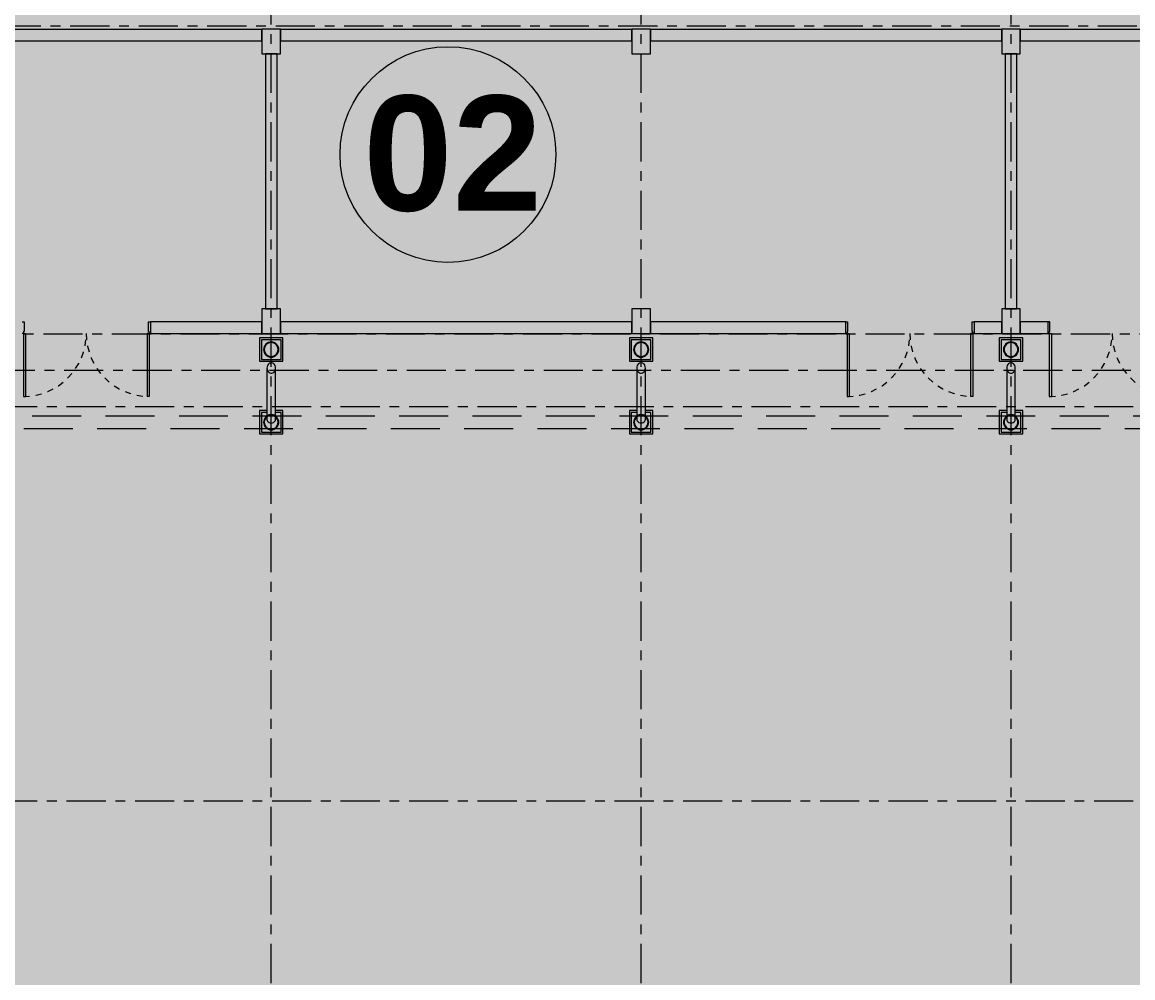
# Model space of a CAD drawing. Header units: metres. Extents: x 1156 to 2335, y -13 to 268.
# Drawn here: x 1270.66 to 1288.68, y 181.73 to 197.24 of the extents above; entities that cross this region are included whole.
import ezdxf

# ---------------------------------------------------------------- set-up
doc = ezdxf.new("R2010")
doc.units = ezdxf.units.M
doc.header["$LTSCALE"] = 0.05
doc.header["$PDMODE"] = 1
for name, pattern in [('_Tracejado médio', [0.004, 0.003, -0.001]), ('Contínua', [0]), ('Grid Line', [0.022225, 0.0127, -0.003175, 0.003175, -0.003175]), ('HIDDEN2', [4.7625, 3.175, -1.5875]), ('Overhead 1_16_', [0.00258, 0.001587, -0.000992188])]:
    doc.linetypes.add(name, pattern=pattern)
doc.layers.get('0').update_dxf_attribs({"lineweight": 0})
for name, color, linetype, lineweight in [('A-DOOR', 7, 'Continuous', 9), ('A-DOOR-2', 7, 'Continuous', 5), ('A-DOOR-HDLN', 7, '_Tracejado médio', 5), ('A-FLOR-OVHD', 7, 'Overhead 1_16_', 5), ('A-GENM', 7, 'Continuous', 5), ('A-GENM-4', 7, 'Continuous', 9), ('ARQ_PAREDE', 3, 'Continuous', 5), ('I-WALL', 7, 'Continuous', 9), ('I-WALL-1', 7, 'Continuous', 15), ('S-COLS', 7, 'Continuous', 5), ('S-FNDN', 7, 'Continuous', 5), ('S-GRID-IDEN-1', 7, 'Continuous', 18), ('S-GRID-IDEN-2', 7, 'Continuous', 18)]:
    doc.layers.add(name, color=color, linetype=linetype, lineweight=lineweight)
for name, color, linetype, lineweight, true_color in [('A-DOOR-1', 7, 'Continuous', 5, 0xc0c0c0), ('A-GENM-2', 7, 'Continuous', 5, 0xe9e9e9), ('A-GENM-3', 7, 'Continuous', 5, 0xaeaeae), ('A-WALL-PATT-1', 7, 'Continuous', 15, 0xb0b0b0), ('A-WALL-PATT-6', 7, 'Continuous', 9, 0xe3e2df), ('S-COLS-1', 7, 'Continuous', 5, 0x74756c), ('S-COLS-3', 7, 'Continuous', 5, 0x777263), ('S-FNDN-1', 7, 'Continuous', 9, 0xd3d1cb), ('S-GRID-1', 7, 'Grid Line', 5, 0x0080c0)]:
    doc.layers.add(name, color=color, linetype=linetype, lineweight=lineweight, true_color=true_color)
for name, color, linetype in [('FORIR', 4, 'Continuous'), ('G', 1, 'Continuous'), ('sh- talude', 64, 'Continuous'), ('talude', 2, 'Continuous')]:
    doc.layers.add(name, color=color, linetype=linetype)
doc.styles.add('Arial_B', font='arialbd.ttf', dxfattribs={"height": 1.3})
doc.styles.get("Standard").update_dxf_attribs({"font": 'stylu.ttf'})

# ---------------------------------------------------------------- blocks, each defined once
blk = doc.blocks.new('3D_INFOTEXT')
blk.add_point((0, 0))
at = {"flags": 1}
for tag, p in [('MAR_PEZ', (7, 4)), ('POS_PEZ', (8, -4)), ('NOM_PRO', (8, -13)), ('LUN_PRO', (7, -22)), ('MAT_PRO', (8, -30)), ('HANDLE', (7, -39))]:
    blk.add_attdef(tag, p, '', height=5.26, dxfattribs=at)
blk = doc.blocks.new('Eixo - CABEÇA DE EIXO - PRETO-498843-TERREO')
at = {"layer": 'S-GRID-IDEN-1'}
blk.add_circle((0, 0), 0.0035, dxfattribs=at)
blk = doc.blocks.new('3D_INFOM')
blk.add_point((0, 0))
at = {"layer": 'FORIR', "flags": 1}
for tag, p in [('MARK', (8, -4)), ('NUM_DIS', (8, -12)), ('QTA_PEZ', (8, -19)), ('TRA_PEZ', (8, -26)), ('DES_PEZ', (8, -34)), ('NOT_PEZ', (46, -12)), ('TIP_PEZ', (46, -19)), ('COS_PEZ', (46, -26))]:
    blk.add_attdef(tag, p, '', height=5, dxfattribs=at)
blk = doc.blocks.new('PILAR - PILAR-3936892-Térreo')
at = {"layer": 'A-GENM-2'}
h = blk.add_hatch(color=256, dxfattribs=at)
h.paths.add_polyline_path([(0, -0.713), (0.038, -0.707), (0.072, -0.69), (0.1, -0.66), (0.117, -0.625), (0.123, -0.59), (0.117, -0.552), (0.1, -0.518), (0.067, -0.488), (0.033, -0.472), (0, -0.467), (-0.044, -0.476), (-0.072, -0.49), (-0.1, -0.518), (-0.117, -0.555), (-0.123, -0.59), (-0.117, -0.628), (-0.1, -0.662), (-0.066, -0.693), (-0.035, -0.707), (-0.022, -0.71)])
h.paths.add_polyline_path([(0, -0.703), (-0.035, -0.697), (-0.066, -0.681), (-0.091, -0.656), (-0.107, -0.625), (-0.113, -0.59), (-0.106, -0.552), (-0.091, -0.524), (-0.061, -0.496), (-0.033, -0.482), (0.003, -0.477), (0.04, -0.485), (0.07, -0.502), (0.091, -0.524), (0.107, -0.555), (0.113, -0.59), (0.106, -0.628), (0.087, -0.66), (0.066, -0.681), (0.035, -0.697)])
h.paths.add_polyline_path([(0.008, 0.208), (0.025, 0.213), (0.044, 0.226), (0.052, 0.236), (0.063, 0.256), (0.068, 0.271), (0.07, 0.291), (0.068, 0.311), (0.062, 0.33), (0.052, 0.346), (0.04, 0.36), (0.019, 0.371), (0.008, 0.374), (-0.008, 0.374), (-0.025, 0.369), (-0.04, 0.36), (-0.052, 0.346), (-0.062, 0.33), (-0.068, 0.311), (-0.07, 0.291), (-0.068, 0.271), (-0.058, 0.245), (-0.052, 0.235), (-0.033, 0.218), (-0.019, 0.211), (-0.008, 0.208), (0, 0.208)])
h.paths.add_polyline_path([(0, 0.467), (0.041, 0.474), (0.072, 0.49), (0.1, 0.518), (0.118, 0.558), (0.123, 0.59), (0.117, 0.628), (0.1, 0.662), (0.066, 0.693), (0.035, 0.707), (-0.006, 0.712), (-0.038, 0.707), (-0.072, 0.69), (-0.1, 0.662), (-0.117, 0.625), (-0.123, 0.59), (-0.117, 0.552), (-0.1, 0.518), (-0.066, 0.487), (-0.035, 0.473)])
h.paths.add_polyline_path([(0, 0.477), (-0.035, 0.483), (-0.066, 0.499), (-0.091, 0.524), (-0.107, 0.555), (-0.113, 0.59), (-0.106, 0.628), (-0.091, 0.656), (-0.066, 0.681), (-0.035, 0.697), (0, 0.703), (0.035, 0.697), (0.066, 0.681), (0.091, 0.656), (0.107, 0.625), (0.113, 0.59), (0.106, 0.552), (0.091, 0.524), (0.066, 0.499), (0.035, 0.483)])
at = {"layer": 'A-GENM-3'}
h = blk.add_hatch(color=256, dxfattribs=at)
h.paths.add_polyline_path([(0.1, -0.75), (0.16, -0.75), (0.16, -0.43), (0.07, -0.43), (0.068, -0.487), (0.052, -0.478), (0.062, -0.485), (0.072, -0.49), (0.103, -0.524), (0.117, -0.555), (0.123, -0.59), (0.117, -0.628), (0.1, -0.662), (0.066, -0.693), (0.035, -0.707), (0, -0.713), (-0.038, -0.707), (-0.072, -0.69), (-0.103, -0.656), (-0.117, -0.625), (-0.123, -0.59), (-0.117, -0.552), (-0.1, -0.518), (-0.067, -0.488), (-0.07, -0.489), (-0.072, -0.43), (-0.16, -0.43), (-0.16, -0.75), (0.072, -0.75)])
h.paths.add_polyline_path([(0, -0.703), (0.038, -0.696), (0.066, -0.681), (0.091, -0.656), (0.107, -0.625), (0.113, -0.59), (0.106, -0.552), (0.091, -0.524), (0.07, -0.502), (0.068, -0.556), (0.066, -0.561), (0.058, -0.575), (0.044, -0.588), (0.026, -0.597), (0.01, -0.601), (-0.01, -0.601), (-0.026, -0.597), (-0.04, -0.591), (-0.054, -0.58), (-0.064, -0.566), (-0.068, -0.556), (-0.07, -0.543), (-0.07, -0.502), (-0.091, -0.524), (-0.107, -0.555), (-0.113, -0.59), (-0.106, -0.628), (-0.087, -0.66), (-0.066, -0.681), (-0.035, -0.697)])
h.paths.add_polyline_path([(0.037, -0.473), (0.019, -0.469), (0.029, -0.472), (0.035, -0.473)])
h.paths.add_polyline_path([(0.038, 0.43), (0.16, 0.43), (0.16, 0.75), (-0.16, 0.75), (-0.16, 0.43), (0.035, 0.43)])
h.paths.add_polyline_path([(0, 0.467), (-0.041, 0.474), (-0.072, 0.49), (-0.103, 0.524), (-0.117, 0.555), (-0.123, 0.59), (-0.117, 0.628), (-0.1, 0.662), (-0.066, 0.693), (-0.035, 0.707), (0, 0.713), (0.038, 0.707), (0.072, 0.69), (0.103, 0.656), (0.117, 0.625), (0.123, 0.59), (0.117, 0.552), (0.1, 0.518), (0.066, 0.487), (0.035, 0.473)])
h.paths.add_polyline_path([(0, 0.477), (0.038, 0.484), (0.066, 0.499), (0.091, 0.524), (0.107, 0.555), (0.113, 0.59), (0.106, 0.628), (0.091, 0.656), (0.066, 0.681), (0.035, 0.697), (0, 0.703), (-0.038, 0.696), (-0.066, 0.681), (-0.091, 0.656), (-0.107, 0.625), (-0.113, 0.59), (-0.106, 0.552), (-0.091, 0.524), (-0.066, 0.499), (-0.035, 0.483)])
h = blk.add_hatch(color=256, dxfattribs=at)
h.paths.add_polyline_path([(0, -0.602), (0.025, -0.597), (0.04, -0.591), (0.054, -0.58), (0.063, -0.567), (0.068, -0.556), (0.07, -0.543), (0.068, -0.5), (0.061, -0.496), (0.033, -0.482), (-0.003, -0.477), (-0.04, -0.485), (-0.07, -0.502), (-0.068, -0.556), (-0.066, -0.561), (-0.058, -0.576), (-0.044, -0.588), (-0.035, -0.594), (-0.01, -0.601), (0, -0.602)])
h.paths.add_polyline_path([(0.07, -0.489), (0.068, 0.271), (0.062, 0.252), (0.052, 0.236), (0.04, 0.222), (0.019, 0.211), (0.008, 0.208), (-0.008, 0.208), (-0.025, 0.213), (-0.04, 0.222), (-0.052, 0.236), (-0.062, 0.252), (-0.068, 0.271), (-0.07, 0.271), (-0.068, -0.487), (-0.052, -0.478), (-0.033, -0.472), (-0.019, -0.469), (0, -0.467), (0.033, -0.472), (0.06, -0.483), (0.069, -0.488)])
at = {"layer": 'A-GENM'}
for p, q in [((0.16, 0.75), (-0.16, 0.75)), ((-0.16, 0.75), (-0.16, 0.43)), ((0.16, 0.43), (0.16, 0.75)), ((-0.16, 0.43), (0.16, 0.43)), ((-0.07, 0.291), (-0.07, -0.489)), ((0.07, -0.489), (0.07, 0.291)), ((-0.07, -0.43), (-0.16, -0.43)), ((-0.16, -0.43), (-0.16, -0.75)), ((-0.07, -0.502), (-0.07, -0.543)), ((0.16, -0.43), (0.07, -0.43)), ((0.07, -0.543), (0.07, -0.502)), ((0.16, -0.75), (0.16, -0.43)), ((-0.16, -0.75), (0.16, -0.75))]:
    blk.add_line(p, q, dxfattribs=at)
blk.add_ellipse((0, -0.543), major_axis=(-0.07, 0), ratio=0.838671, start_param=0, end_param=3.141593, dxfattribs=at)
for points, knots in [([(-0.039, -0.473), (-0.04, -0.474), (-0.041, -0.474), (-0.044, -0.475), (-0.046, -0.476), (-0.049, -0.477), (-0.053, -0.479), (-0.058, -0.482), (-0.063, -0.485), (-0.067, -0.487), (-0.069, -0.488), (-0.07, -0.489), (-0.07, -0.489)], [0.6397475, 0.6397475, 0.6397475, 0.6397475, 0.6527778, 0.6666667, 0.6805556, 0.6944444, 0.7222222, 0.7777778, 0.8333333, 0.8888889, 0.9444444, 1, 1, 1, 1]), ([(-0.06, -0.482), (-0.059, -0.482), (-0.058, -0.481), (-0.057, -0.481), (-0.056, -0.48)], [0.21768508, 0.21768508, 0.21768508, 0.21768508, 0.23684211, 0.2476639, 0.2476639, 0.2476639, 0.2476639]), ([(0.038, -0.473), (0.038, -0.473), (0.037, -0.473), (0.035, -0.472), (0.034, -0.472), (0.033, -0.472), (0.033, -0.471), (0.032, -0.471), (0.03, -0.471), (0.027, -0.47), (0.024, -0.469), (0.021, -0.469), (0.02, -0.469), (0.018, -0.468), (0.017, -0.468), (0.015, -0.468), (0.012, -0.468), (0.009, -0.467), (0.005, -0.467), (0, -0.467), (-0.005, -0.467), (-0.01, -0.467), (-0.014, -0.468), (-0.017, -0.468), (-0.018, -0.468), (-0.019, -0.469), (-0.02, -0.469), (-0.022, -0.469), (-0.024, -0.469), (-0.027, -0.47), (-0.03, -0.471), (-0.032, -0.471), (-0.033, -0.471), (-0.033, -0.472), (-0.034, -0.472), (-0.035, -0.472), (-0.037, -0.473), (-0.038, -0.473), (-0.038, -0.473)], [0.3642277, 0.3642277, 0.3642277, 0.3642277, 0.375, 0.3819444, 0.3854167, 0.3888889, 0.3923611, 0.3958333, 0.4027778, 0.4166667, 0.4305556, 0.4375, 0.4444444, 0.4479167, 0.4513889, 0.4583333, 0.4652778, 0.4722222, 0.4861111, 0.5, 0.5138889, 0.5277778, 0.5416667, 0.5486111, 0.5520833, 0.5555556, 0.5590278, 0.5625, 0.5694444, 0.5833333, 0.5972222, 0.6041667, 0.6076389, 0.6111111, 0.6145833, 0.6180556, 0.625, 0.6357675, 0.6357675, 0.6357675, 0.6357675]), ([(-0.003, -0.477), (-0.002, -0.477), (0, -0.477), (0.002, -0.477), (0.003, -0.477)], [0.49274808, 0.49274808, 0.49274808, 0.49274808, 0.5, 0.50738959, 0.50738959, 0.50738959, 0.50738959]), ([(0.07, -0.489), (0.07, -0.489), (0.069, -0.488), (0.067, -0.487), (0.063, -0.485), (0.058, -0.482), (0.053, -0.479), (0.049, -0.477), (0.046, -0.476), (0.044, -0.475), (0.041, -0.474), (0.04, -0.474), (0.039, -0.473)], [0, 0, 0, 0, 0.0555556, 0.1111111, 0.1666667, 0.2222222, 0.2777778, 0.3055556, 0.3194444, 0.3333333, 0.3472222, 0.3602474, 0.3602474, 0.3602474, 0.3602474]), ([(0.039, -0.473), (0.041, -0.474), (0.042, -0.475), (0.044, -0.475), (0.044, -0.475)], [0.65538924, 0.65538924, 0.65538924, 0.65538924, 0.67763158, 0.68193346, 0.68193346, 0.68193346, 0.68193346]), ([(0.048, -0.477), (0.048, -0.477), (0.049, -0.477), (0.051, -0.478), (0.053, -0.479), (0.053, -0.479)], [0.69854014, 0.69854014, 0.69854014, 0.69854014, 0.70065789, 0.72368421, 0.73212648, 0.73212648, 0.73212648, 0.73212648]), ([(0.056, -0.48), (0.057, -0.481), (0.058, -0.482), (0.059, -0.482), (0.06, -0.482)], [0.75236495, 0.75236495, 0.75236495, 0.75236495, 0.76973684, 0.78235961, 0.78235961, 0.78235961, 0.78235961])]:
    blk.add_open_spline(points, degree=3, knots=knots, dxfattribs=at)
for points in [[(-0.053, -0.479), (-0.051, -0.478), (-0.05, -0.477), (-0.048, -0.477)], [(-0.044, -0.475), (-0.043, -0.475), (-0.041, -0.474), (-0.039, -0.473)], [(-0.038, -0.473), (-0.037, -0.473), (-0.035, -0.472), (-0.034, -0.472)], [(-0.02, -0.469), (-0.019, -0.468), (-0.018, -0.468), (-0.017, -0.468)], [(0.017, -0.468), (0.018, -0.468), (0.019, -0.468), (0.02, -0.469)], [(0.034, -0.472), (0.035, -0.472), (0.037, -0.473), (0.038, -0.473)]]:
    blk.add_open_spline(points, degree=3, dxfattribs=at)
at = {"layer": 'A-GENM-4', "flags": 128}
for points in [[(0.07, 0.291), (0.068, 0.311), (0.062, 0.33), (0.052, 0.346), (0.04, 0.36), (0.025, 0.369), (0.008, 0.374), (-0.008, 0.374), (-0.025, 0.369), (-0.04, 0.36), (-0.052, 0.346), (-0.062, 0.33), (-0.068, 0.311), (-0.07, 0.291)], [(-0.07, 0.291), (-0.068, 0.271), (-0.062, 0.252), (-0.052, 0.236), (-0.04, 0.222), (-0.025, 0.213), (-0.008, 0.208), (0.008, 0.208), (0.025, 0.213), (0.04, 0.222), (0.052, 0.236), (0.062, 0.252), (0.068, 0.271), (0.07, 0.291)]]:
    blk.add_lwpolyline(points, dxfattribs=at)
at = {"layer": 'A-GENM-4'}
for centre, radius, start, end in [((0, 0.59), 0.123, 360, 180), ((0, 0.59), 0.123, 180, 360), ((0, 0.59), 0.113, 0, 180), ((0, 0.59), 0.113, 180, 0), ((0, -0.59), 0.123, 360, 180), ((0, -0.59), 0.113, 0, 180), ((0, -0.59), 0.123, 180, 360), ((0, -0.59), 0.113, 180, 0)]:
    blk.add_arc(centre, radius, start, end, dxfattribs=at)
blk = doc.blocks.new('PILAR - PILAR-V2-Térreo')
at = {"layer": 'A-GENM-2'}
h = blk.add_hatch(color=256, dxfattribs=at)
h.paths.add_polyline_path([(0, -0.713), (0.038, -0.707), (0.072, -0.69), (0.1, -0.66), (0.117, -0.625), (0.123, -0.59), (0.117, -0.552), (0.1, -0.518), (0.067, -0.488), (0.033, -0.472), (0, -0.467), (-0.044, -0.476), (-0.072, -0.49), (-0.1, -0.518), (-0.117, -0.555), (-0.123, -0.59), (-0.117, -0.628), (-0.1, -0.662), (-0.066, -0.693), (-0.035, -0.707), (-0.022, -0.71)])
h.paths.add_polyline_path([(0, -0.703), (-0.035, -0.697), (-0.066, -0.681), (-0.091, -0.656), (-0.107, -0.625), (-0.113, -0.59), (-0.106, -0.552), (-0.091, -0.524), (-0.061, -0.496), (-0.033, -0.482), (0.003, -0.477), (0.04, -0.485), (0.07, -0.502), (0.091, -0.524), (0.107, -0.555), (0.113, -0.59), (0.106, -0.628), (0.087, -0.66), (0.066, -0.681), (0.035, -0.697)])
h.paths.add_polyline_path([(0.008, 0.208), (0.025, 0.213), (0.044, 0.226), (0.052, 0.236), (0.063, 0.256), (0.068, 0.271), (0.07, 0.291), (0.068, 0.311), (0.062, 0.33), (0.052, 0.346), (0.04, 0.36), (0.019, 0.371), (0.008, 0.374), (-0.008, 0.374), (-0.025, 0.369), (-0.04, 0.36), (-0.052, 0.346), (-0.062, 0.33), (-0.068, 0.311), (-0.07, 0.291), (-0.068, 0.271), (-0.058, 0.245), (-0.052, 0.235), (-0.033, 0.218), (-0.019, 0.211), (-0.008, 0.208), (0, 0.208)])
h.paths.add_polyline_path([(0, 0.467), (0.041, 0.474), (0.072, 0.49), (0.1, 0.518), (0.118, 0.558), (0.123, 0.59), (0.117, 0.628), (0.1, 0.662), (0.066, 0.693), (0.035, 0.707), (0, 0.713), (-0.044, 0.704), (-0.072, 0.69), (-0.1, 0.662), (-0.117, 0.625), (-0.123, 0.59), (-0.117, 0.552), (-0.1, 0.518), (-0.066, 0.487), (-0.035, 0.473)])
h.paths.add_polyline_path([(0, 0.477), (-0.035, 0.483), (-0.066, 0.499), (-0.091, 0.524), (-0.107, 0.555), (-0.113, 0.59), (-0.106, 0.628), (-0.091, 0.656), (-0.066, 0.681), (-0.035, 0.697), (0, 0.703), (0.035, 0.697), (0.066, 0.681), (0.091, 0.656), (0.107, 0.625), (0.113, 0.59), (0.106, 0.552), (0.091, 0.524), (0.066, 0.499), (0.035, 0.483)])
at = {"layer": 'A-GENM-3'}
h = blk.add_hatch(color=256, dxfattribs=at)
h.paths.add_polyline_path([(-0.16, -0.75), (0.16, -0.75), (0.16, -0.43), (0.07, -0.43), (0.068, -0.487), (0.052, -0.478), (0.062, -0.485), (0.072, -0.49), (0.103, -0.524), (0.117, -0.555), (0.123, -0.59), (0.117, -0.628), (0.1, -0.662), (0.066, -0.693), (0.035, -0.707), (0, -0.713), (-0.038, -0.707), (-0.072, -0.69), (-0.103, -0.656), (-0.117, -0.625), (-0.123, -0.59), (-0.117, -0.552), (-0.1, -0.518), (-0.067, -0.488), (-0.07, -0.489), (-0.072, -0.43), (-0.16, -0.43), (-0.16, -0.66)])
h.paths.add_polyline_path([(0, -0.703), (0.038, -0.696), (0.066, -0.681), (0.091, -0.656), (0.107, -0.625), (0.113, -0.59), (0.106, -0.552), (0.091, -0.524), (0.07, -0.502), (0.068, -0.556), (0.066, -0.561), (0.058, -0.575), (0.044, -0.588), (0.026, -0.597), (0.01, -0.601), (-0.01, -0.601), (-0.026, -0.597), (-0.04, -0.591), (-0.054, -0.58), (-0.064, -0.566), (-0.068, -0.556), (-0.07, -0.543), (-0.07, -0.502), (-0.091, -0.524), (-0.107, -0.555), (-0.113, -0.59), (-0.106, -0.628), (-0.087, -0.66), (-0.066, -0.681), (-0.035, -0.697)])
h.paths.add_polyline_path([(0.037, -0.473), (0.019, -0.469), (0.029, -0.472), (0.035, -0.473)])
h.paths.add_polyline_path([(0, 0.43), (0.16, 0.43), (0.16, 0.75), (-0.16, 0.75), (-0.16, 0.43), (-0.035, 0.43)])
h.paths.add_polyline_path([(0, 0.467), (-0.041, 0.474), (-0.072, 0.49), (-0.103, 0.524), (-0.117, 0.555), (-0.123, 0.59), (-0.117, 0.628), (-0.1, 0.662), (-0.066, 0.693), (-0.035, 0.707), (0, 0.713), (0.038, 0.707), (0.072, 0.69), (0.103, 0.656), (0.117, 0.625), (0.123, 0.59), (0.117, 0.552), (0.1, 0.518), (0.066, 0.487), (0.035, 0.473)])
h.paths.add_polyline_path([(0, 0.477), (0.038, 0.484), (0.066, 0.499), (0.091, 0.524), (0.107, 0.555), (0.113, 0.59), (0.106, 0.628), (0.091, 0.656), (0.066, 0.681), (0.035, 0.697), (0, 0.703), (-0.038, 0.696), (-0.066, 0.681), (-0.091, 0.656), (-0.107, 0.625), (-0.113, 0.59), (-0.106, 0.552), (-0.091, 0.524), (-0.066, 0.499), (-0.035, 0.483)])
h = blk.add_hatch(color=256, dxfattribs=at)
h.paths.add_polyline_path([(0, -0.602), (0.025, -0.597), (0.04, -0.591), (0.054, -0.58), (0.063, -0.567), (0.068, -0.556), (0.07, -0.543), (0.068, -0.5), (0.061, -0.496), (0.033, -0.482), (-0.003, -0.477), (-0.04, -0.485), (-0.07, -0.502), (-0.068, -0.556), (-0.066, -0.561), (-0.058, -0.576), (-0.044, -0.588), (-0.035, -0.594), (-0.01, -0.601), (0, -0.602)])
h.paths.add_polyline_path([(0.07, -0.489), (0.068, 0.271), (0.062, 0.252), (0.052, 0.236), (0.04, 0.222), (0.019, 0.211), (0.008, 0.208), (-0.008, 0.208), (-0.025, 0.213), (-0.04, 0.222), (-0.052, 0.236), (-0.062, 0.252), (-0.068, 0.271), (-0.07, 0.271), (-0.068, -0.487), (-0.052, -0.478), (-0.033, -0.472), (-0.019, -0.469), (0, -0.467), (0.033, -0.472), (0.06, -0.483), (0.069, -0.488)])
at = {"layer": 'A-GENM'}
for p, q in [((0.16, 0.75), (-0.16, 0.75)), ((-0.16, 0.75), (-0.16, 0.43)), ((0.16, 0.43), (0.16, 0.75)), ((-0.16, 0.43), (0.16, 0.43)), ((-0.07, 0.291), (-0.07, -0.489)), ((0.07, -0.489), (0.07, 0.291)), ((-0.07, -0.43), (-0.16, -0.43)), ((-0.16, -0.43), (-0.16, -0.75)), ((-0.07, -0.502), (-0.07, -0.543)), ((0.16, -0.43), (0.07, -0.43)), ((0.07, -0.543), (0.07, -0.502)), ((0.16, -0.75), (0.16, -0.43)), ((-0.16, -0.75), (0.16, -0.75))]:
    blk.add_line(p, q, dxfattribs=at)
blk.add_ellipse((0, -0.543), major_axis=(-0.07, 0), ratio=0.838671, start_param=0, end_param=3.141593, dxfattribs=at)
for points, knots in [([(-0.039, -0.473), (-0.04, -0.474), (-0.041, -0.474), (-0.044, -0.475), (-0.046, -0.476), (-0.049, -0.477), (-0.053, -0.479), (-0.058, -0.482), (-0.063, -0.485), (-0.067, -0.487), (-0.069, -0.488), (-0.07, -0.489), (-0.07, -0.489)], [0.6397475, 0.6397475, 0.6397475, 0.6397475, 0.6527778, 0.6666667, 0.6805556, 0.6944444, 0.7222222, 0.7777778, 0.8333333, 0.8888889, 0.9444444, 1, 1, 1, 1]), ([(-0.06, -0.482), (-0.059, -0.482), (-0.058, -0.481), (-0.057, -0.481), (-0.056, -0.48)], [0.21768508, 0.21768508, 0.21768508, 0.21768508, 0.23684211, 0.2476639, 0.2476639, 0.2476639, 0.2476639]), ([(0.038, -0.473), (0.038, -0.473), (0.037, -0.473), (0.035, -0.472), (0.034, -0.472), (0.033, -0.472), (0.033, -0.471), (0.032, -0.471), (0.03, -0.471), (0.027, -0.47), (0.024, -0.469), (0.021, -0.469), (0.02, -0.469), (0.018, -0.468), (0.017, -0.468), (0.015, -0.468), (0.012, -0.468), (0.009, -0.467), (0.005, -0.467), (0, -0.467), (-0.005, -0.467), (-0.01, -0.467), (-0.014, -0.468), (-0.017, -0.468), (-0.018, -0.468), (-0.019, -0.469), (-0.02, -0.469), (-0.022, -0.469), (-0.024, -0.469), (-0.027, -0.47), (-0.03, -0.471), (-0.032, -0.471), (-0.033, -0.471), (-0.033, -0.472), (-0.034, -0.472), (-0.035, -0.472), (-0.037, -0.473), (-0.038, -0.473), (-0.038, -0.473)], [0.3642277, 0.3642277, 0.3642277, 0.3642277, 0.375, 0.3819444, 0.3854167, 0.3888889, 0.3923611, 0.3958333, 0.4027778, 0.4166667, 0.4305556, 0.4375, 0.4444444, 0.4479167, 0.4513889, 0.4583333, 0.4652778, 0.4722222, 0.4861111, 0.5, 0.5138889, 0.5277778, 0.5416667, 0.5486111, 0.5520833, 0.5555556, 0.5590278, 0.5625, 0.5694444, 0.5833333, 0.5972222, 0.6041667, 0.6076389, 0.6111111, 0.6145833, 0.6180556, 0.625, 0.6357675, 0.6357675, 0.6357675, 0.6357675]), ([(-0.003, -0.477), (-0.002, -0.477), (0, -0.477), (0.002, -0.477), (0.003, -0.477)], [0.49274808, 0.49274808, 0.49274808, 0.49274808, 0.5, 0.50738959, 0.50738959, 0.50738959, 0.50738959]), ([(0.07, -0.489), (0.07, -0.489), (0.069, -0.488), (0.067, -0.487), (0.063, -0.485), (0.058, -0.482), (0.053, -0.479), (0.049, -0.477), (0.046, -0.476), (0.044, -0.475), (0.041, -0.474), (0.04, -0.474), (0.039, -0.473)], [0, 0, 0, 0, 0.0555556, 0.1111111, 0.1666667, 0.2222222, 0.2777778, 0.3055556, 0.3194444, 0.3333333, 0.3472222, 0.3602474, 0.3602474, 0.3602474, 0.3602474]), ([(0.039, -0.473), (0.041, -0.474), (0.042, -0.475), (0.044, -0.475), (0.044, -0.475)], [0.65538924, 0.65538924, 0.65538924, 0.65538924, 0.67763158, 0.68193346, 0.68193346, 0.68193346, 0.68193346]), ([(0.048, -0.477), (0.048, -0.477), (0.049, -0.477), (0.051, -0.478), (0.053, -0.479), (0.053, -0.479)], [0.69854014, 0.69854014, 0.69854014, 0.69854014, 0.70065789, 0.72368421, 0.73212648, 0.73212648, 0.73212648, 0.73212648]), ([(0.056, -0.48), (0.057, -0.481), (0.058, -0.482), (0.059, -0.482), (0.06, -0.482)], [0.75236495, 0.75236495, 0.75236495, 0.75236495, 0.76973684, 0.78235961, 0.78235961, 0.78235961, 0.78235961])]:
    blk.add_open_spline(points, degree=3, knots=knots, dxfattribs=at)
for points in [[(-0.053, -0.479), (-0.051, -0.478), (-0.05, -0.477), (-0.048, -0.477)], [(-0.044, -0.475), (-0.043, -0.475), (-0.041, -0.474), (-0.039, -0.473)], [(-0.038, -0.473), (-0.037, -0.473), (-0.035, -0.472), (-0.034, -0.472)], [(-0.02, -0.469), (-0.019, -0.468), (-0.018, -0.468), (-0.017, -0.468)], [(0.017, -0.468), (0.018, -0.468), (0.019, -0.468), (0.02, -0.469)], [(0.034, -0.472), (0.035, -0.472), (0.037, -0.473), (0.038, -0.473)]]:
    blk.add_open_spline(points, degree=3, dxfattribs=at)
at = {"layer": 'A-GENM-4', "flags": 128}
for points in [[(0.07, 0.291), (0.068, 0.311), (0.062, 0.33), (0.052, 0.346), (0.04, 0.36), (0.025, 0.369), (0.008, 0.374), (-0.008, 0.374), (-0.025, 0.369), (-0.04, 0.36), (-0.052, 0.346), (-0.062, 0.33), (-0.068, 0.311), (-0.07, 0.291)], [(-0.07, 0.291), (-0.068, 0.271), (-0.062, 0.252), (-0.052, 0.236), (-0.04, 0.222), (-0.025, 0.213), (-0.008, 0.208), (0.008, 0.208), (0.025, 0.213), (0.04, 0.222), (0.052, 0.236), (0.062, 0.252), (0.068, 0.271), (0.07, 0.291)]]:
    blk.add_lwpolyline(points, dxfattribs=at)
at = {"layer": 'A-GENM-4'}
for centre, radius, start, end in [((0, 0.59), 0.123, 360, 180), ((0, 0.59), 0.123, 180, 360), ((0, 0.59), 0.113, 0, 180), ((0, 0.59), 0.113, 180, 0), ((0, -0.59), 0.123, 360, 180), ((0, -0.59), 0.113, 0, 180), ((0, -0.59), 0.123, 180, 360), ((0, -0.59), 0.113, 180, 0)]:
    blk.add_arc(centre, radius, start, end, dxfattribs=at)
blk = doc.blocks.new('_DOR-___-MetálicaVenezianaDupla1 - PA1-200X210-4268640-Térreo')
at = {"layer": 'A-DOOR-1'}
h = blk.add_hatch(color=256, dxfattribs=at)
h.paths.add_polyline_path([(0.865, 0.095), (0.845, 0.095), (0.845, 0.06), (0.835, 0.06), (0.835, -0.095), (0.865, -0.095), (0.865, 0.06)])
h.paths.add_polyline_path([(-1.215, 0.095), (-1.215, -0.095), (-1.185, -0.095), (-1.185, 0.06), (-1.195, 0.06), (-1.197, 0.095)])
at = {"layer": 'A-DOOR'}
for p, q in [((-1.195, 0.095), (-1.215, 0.095)), ((-1.195, 0.06), (-1.195, 0.095)), ((-1.185, 0.06), (-1.195, 0.06)), ((-1.185, -0.095), (-1.185, 0.06)), ((0.845, 0.06), (0.835, 0.06)), ((0.835, 0.06), (0.835, -0.095)), ((0.865, 0.095), (0.845, 0.095)), ((0.845, 0.095), (0.845, 0.06)), ((-1.215, -0.095), (-1.185, -0.095)), ((0.835, -0.095), (0.865, -0.095))]:
    blk.add_line(p, q, dxfattribs=at)
at = {"layer": 'A-DOOR-2'}
for p, q in [((-1.195, 1.115), (-1.16, 1.115)), ((-1.195, 0.095), (-1.195, 1.115)), ((-1.16, 0.095), (-1.16, 1.115)), ((0.81, 0.095), (0.81, 1.115)), ((0.845, 1.115), (0.81, 1.115)), ((0.845, 0.095), (0.845, 1.115)), ((-1.195, 0.095), (-1.16, 0.095)), ((0.845, 0.095), (0.81, 0.095))]:
    blk.add_line(p, q, dxfattribs=at)
at = {"layer": 'A-DOOR-HDLN'}
for centre, start, end in [((-1.195, 0.095), 0, 90), ((0.845, 0.095), 90, 180)]:
    blk.add_arc(centre, 1.02, start, end, dxfattribs=at)
blk = doc.blocks.new('_DOR-___-MetálicaVenezianaDupla1 - PA1-200X210-4268641-Térreo')
at = {"layer": 'A-DOOR-1'}
h = blk.add_hatch(color=256, dxfattribs=at)
h.paths.add_polyline_path([(-1.195, -0.095), (-1.195, -0.06), (-1.185, -0.06), (-1.185, 0.095), (-1.215, 0.095), (-1.215, -0.095)])
h.paths.add_polyline_path([(0.845, -0.095), (0.865, -0.095), (0.865, 0.095), (0.835, 0.095), (0.835, -0.06), (0.845, -0.06)])
at = {"layer": 'A-DOOR'}
for p, q in [((-1.215, 0.095), (-1.185, 0.095)), ((-1.185, 0.095), (-1.185, -0.06)), ((0.835, 0.095), (0.865, 0.095)), ((0.835, -0.06), (0.835, 0.095)), ((-1.195, -0.095), (-1.215, -0.095)), ((-1.195, -0.06), (-1.195, -0.095)), ((-1.185, -0.06), (-1.195, -0.06)), ((0.845, -0.06), (0.835, -0.06)), ((0.845, -0.095), (0.845, -0.06)), ((0.865, -0.095), (0.845, -0.095))]:
    blk.add_line(p, q, dxfattribs=at)
at = {"layer": 'A-DOOR-2'}
for p, q in [((-1.195, -0.095), (-1.195, -1.115)), ((-1.195, -0.095), (-1.16, -0.095)), ((-1.16, -0.095), (-1.16, -1.115)), ((0.81, -0.095), (0.81, -1.115)), ((0.845, -0.095), (0.81, -0.095)), ((0.845, -0.095), (0.845, -1.115)), ((-1.195, -1.115), (-1.16, -1.115)), ((0.845, -1.115), (0.81, -1.115))]:
    blk.add_line(p, q, dxfattribs=at)
at = {"layer": 'A-DOOR-HDLN'}
for centre, start, end in [((-1.195, -0.095), 270, 360), ((0.845, -0.095), 180, 270)]:
    blk.add_arc(centre, 1.02, start, end, dxfattribs=at)
blk = doc.blocks.new('_DOR-___-MetálicaVenezianaDupla1 - PA1-200X210-V31-Térreo')
at = {"layer": 'A-DOOR-1'}
h = blk.add_hatch(color=256, dxfattribs=at)
h.paths.add_polyline_path([(0.845, -0.095), (0.865, -0.095), (0.865, 0.095), (0.835, 0.095), (0.836, -0.06), (0.845, -0.06), (0.845, -0.071)])
h.paths.add_polyline_path([(-1.197, -0.095), (-1.195, -0.095), (-1.195, -0.06), (-1.185, -0.06), (-1.185, 0.095), (-1.215, 0.095), (-1.215, -0.095)])
at = {"layer": 'A-DOOR'}
for p, q in [((-1.215, 0.095), (-1.185, 0.095)), ((-1.185, 0.095), (-1.185, -0.06)), ((0.835, 0.095), (0.865, 0.095)), ((0.835, -0.06), (0.835, 0.095)), ((-1.195, -0.095), (-1.215, -0.095)), ((-1.195, -0.06), (-1.195, -0.095)), ((-1.185, -0.06), (-1.195, -0.06)), ((0.845, -0.06), (0.835, -0.06)), ((0.845, -0.095), (0.845, -0.06)), ((0.865, -0.095), (0.845, -0.095))]:
    blk.add_line(p, q, dxfattribs=at)
at = {"layer": 'A-DOOR-2'}
for p, q in [((-1.195, -0.095), (-1.195, -1.115)), ((-1.195, -0.095), (-1.16, -0.095)), ((-1.16, -0.095), (-1.16, -1.115)), ((0.81, -0.095), (0.81, -1.115)), ((0.845, -0.095), (0.81, -0.095)), ((0.845, -0.095), (0.845, -1.115)), ((-1.195, -1.115), (-1.16, -1.115)), ((0.845, -1.115), (0.81, -1.115))]:
    blk.add_line(p, q, dxfattribs=at)
at = {"layer": 'A-DOOR-HDLN'}
for centre, start, end in [((-1.195, -0.095), 270, 360), ((0.845, -0.095), 180, 270)]:
    blk.add_arc(centre, 1.02, start, end, dxfattribs=at)
blk = doc.blocks.new('A$C48630bea')
at = {"layer": 'A-WALL-PATT-1'}
for points in [[(52, 64.433), (52, 68.573), (51.81, 68.573), (51.81, 64.433)], [(64, 64.433), (64, 68.573), (63.81, 68.573), (63.81, 64.433)]]:
    blk.add_hatch(color=256, dxfattribs=at).paths.add_polyline_path(points)
h = blk.add_hatch(color=256, dxfattribs=at)
h.paths.add_polyline_path([(40.152, 64.033), (40.393, 64.033), (40.393, 64.223), (40.055, 64.223), (40.055, 64.033)])
h.paths.add_polyline_path([(53.009, 64.033), (57.755, 64.033), (57.755, 64.223), (52.055, 64.223), (52.055, 64.033), (52.122, 64.033)])
h.paths.add_polyline_path([(75.755, 64.033), (75.755, 64.223), (70.055, 64.223), (70.055, 64.033), (75.62, 64.033)])
h.paths.add_polyline_path([(43.393, 64.033), (43.393, 64.223), (42.473, 64.223), (42.473, 64.033), (43, 64.033)])
h.paths.add_polyline_path([(39.755, 64.033), (39.755, 64.223), (39.418, 64.223), (39.418, 64.033), (39.708, 64.033)])
h.paths.add_polyline_path([(69.755, 64.033), (69.755, 64.223), (66.585, 64.223), (66.585, 64.033), (68.969, 64.033)])
h.paths.add_polyline_path([(37.338, 64.033), (37.338, 64.223), (34.055, 64.223), (34.055, 64.033), (37.048, 64.033)])
h.paths.add_polyline_path([(45.755, 64.033), (45.755, 64.223), (45.473, 64.223), (45.473, 64.033)])
h.paths.add_polyline_path([(64.505, 64.033), (64.505, 64.223), (64.055, 64.223), (64.055, 64.033), (64.093, 64.033)])
h.paths.add_polyline_path([(51.755, 64.033), (51.755, 64.223), (49.945, 64.223), (49.945, 64.033), (51.679, 64.033)])
h.paths.add_polyline_path([(46.055, 64.033), (47.865, 64.033), (47.865, 64.223), (46.055, 64.223)])
h.paths.add_polyline_path([(63.755, 64.033), (63.755, 64.223), (63.305, 64.223), (63.305, 64.033), (63.649, 64.033)])
h.paths.add_polyline_path([(58.329, 64.033), (61.225, 64.033), (61.225, 64.223), (58.055, 64.223), (58.055, 64.033)])
at = {"layer": 'A-WALL-PATT-6'}
h = blk.add_hatch(color=256, dxfattribs=at)
h.paths.add_polyline_path([(47.689, 68.783), (51.755, 68.783), (51.755, 68.973), (46.055, 68.973), (46.055, 68.783)])
h.paths.add_polyline_path([(45.473, 68.783), (45.755, 68.783), (45.755, 68.973), (42.5, 68.973), (42.5, 68.783), (44.209, 68.783)])
h.paths.add_polyline_path([(75.755, 68.783), (75.755, 68.973), (70.055, 68.973), (70.055, 68.783), (75.62, 68.783)])
h.paths.add_polyline_path([(52.055, 68.783), (57.755, 68.783), (57.755, 68.973), (52.055, 68.973)])
h.paths.add_polyline_path([(69.755, 68.783), (69.755, 68.973), (64.055, 68.973), (64.055, 68.783), (68.969, 68.783)])
h.paths.add_polyline_path([(61.225, 68.783), (63.755, 68.783), (63.755, 68.973), (58.055, 68.973), (58.055, 68.783)])
at = {"layer": 'S-COLS-1'}
for points in [[(51.81, 68.573), (52.055, 68.573), (52.055, 68.973), (51.755, 68.973), (51.755, 68.573)], [(58.055, 68.573), (58.055, 68.973), (57.755, 68.973), (57.755, 68.573)], [(63.81, 68.573), (64.055, 68.573), (64.055, 68.973), (63.755, 68.973), (63.755, 68.573)], [(52.055, 64.033), (52.055, 64.433), (51.755, 64.433), (51.755, 64.033)], [(58.055, 64.033), (58.055, 64.433), (57.755, 64.433), (57.755, 64.033), (57.886, 64.033)], [(63.755, 64.033), (64.055, 64.033), (64.055, 64.433), (63.755, 64.433), (63.755, 64.036)]]:
    blk.add_hatch(color=256, dxfattribs=at).paths.add_polyline_path(points)
at = {"layer": 'S-FNDN-1'}
h = blk.add_hatch(color=256, dxfattribs=at)
h.paths.add_polyline_path([(51.745, 63.583), (52.095, 63.583), (52.095, 63.963), (51.715, 63.963), (51.715, 63.583)])
h.paths.add_polyline_path([(52.065, 63.613), (51.745, 63.613), (51.745, 63.933), (52.065, 63.933), (52.065, 63.658)])
h = blk.add_hatch(color=256, dxfattribs=at)
h.paths.add_polyline_path([(57.745, 63.583), (58.095, 63.583), (58.095, 63.963), (57.715, 63.963), (57.715, 63.583)])
h.paths.add_polyline_path([(57.886, 63.613), (57.745, 63.613), (57.745, 63.933), (58.065, 63.933), (58.065, 63.613)])
h = blk.add_hatch(color=256, dxfattribs=at)
h.paths.add_polyline_path([(63.715, 63.583), (64.095, 63.583), (64.095, 63.963), (63.715, 63.963), (63.715, 63.613)])
h.paths.add_polyline_path([(64.065, 63.613), (63.745, 63.613), (63.745, 63.933), (64.065, 63.933), (64.065, 63.658)])
for points in [[(52.065, 62.403), (52.095, 62.403), (52.095, 62.783), (51.975, 62.783), (51.975, 62.753), (52.065, 62.753), (52.065, 62.433), (51.745, 62.433), (51.745, 62.753), (51.835, 62.753), (51.835, 62.783), (51.715, 62.783), (51.715, 62.403), (51.745, 62.403)], [(57.715, 62.403), (58.095, 62.403), (58.095, 62.783), (57.975, 62.783), (57.975, 62.753), (58.065, 62.753), (58.065, 62.433), (57.745, 62.433), (57.745, 62.753), (57.835, 62.753), (57.835, 62.783), (57.715, 62.783), (57.715, 62.523)], [(64.093, 62.403), (64.095, 62.403), (64.095, 62.783), (63.975, 62.783), (63.975, 62.753), (64.065, 62.753), (64.065, 62.433), (63.745, 62.433), (63.745, 62.753), (63.835, 62.753), (63.835, 62.783), (63.715, 62.783), (63.715, 62.403), (64.065, 62.403)]]:
    blk.add_hatch(color=256, dxfattribs=at).paths.add_polyline_path(points)
at = {"layer": 'A-FLOR-OVHD', "linetype": 'HIDDEN2', "ltscale": 5}
for p, q in [((94.065, 62.693), (15.745, 62.693)), ((15.745, 62.493), (94.065, 62.493))]:
    blk.add_line(p, q, dxfattribs=at)
at = {"layer": 'I-WALL'}
for p, q in [((51.755, 68.783), (51.755, 68.973)), ((52.055, 68.973), (52.055, 68.783)), ((57.755, 68.783), (57.755, 68.973)), ((58.055, 68.973), (58.055, 68.783)), ((63.755, 68.783), (63.755, 68.973)), ((64.055, 68.973), (64.055, 68.783)), ((51.81, 64.433), (52, 64.433)), ((63.81, 64.433), (64, 64.433)), ((51.755, 64.033), (51.755, 64.223)), ((52.055, 64.223), (52.055, 64.033)), ((57.755, 64.033), (57.755, 64.223)), ((58.055, 64.223), (58.055, 64.033)), ((63.755, 64.033), (63.755, 64.223)), ((64.055, 64.223), (64.055, 64.033))]:
    blk.add_line(p, q, dxfattribs=at)
at = {"layer": 'I-WALL-1'}
for p, q in [((46.055, 68.973), (51.755, 68.973)), ((52.055, 68.973), (57.755, 68.973)), ((58.055, 68.973), (63.755, 68.973)), ((64.055, 68.973), (69.755, 68.973)), ((46.055, 68.783), (51.755, 68.783)), ((52.055, 68.783), (57.755, 68.783)), ((58.055, 68.783), (63.755, 68.783)), ((64.055, 68.783), (69.755, 68.783)), ((51.81, 68.573), (51.81, 64.433)), ((52, 68.573), (51.81, 68.573)), ((52, 64.433), (52, 68.573)), ((63.81, 68.573), (63.81, 64.433)), ((64, 68.573), (63.81, 68.573)), ((64, 64.433), (64, 68.573)), ((51.755, 64.223), (49.945, 64.223)), ((49.945, 64.223), (49.945, 64.033)), ((57.755, 64.223), (52.055, 64.223)), ((61.225, 64.223), (58.055, 64.223)), ((61.225, 64.033), (61.225, 64.223)), ((63.755, 64.223), (63.305, 64.223)), ((63.305, 64.223), (63.305, 64.033)), ((64.505, 64.223), (64.055, 64.223)), ((64.505, 64.033), (64.505, 64.223)), ((49.945, 64.033), (51.755, 64.033)), ((52.055, 64.033), (57.755, 64.033)), ((58.055, 64.033), (61.225, 64.033)), ((63.305, 64.033), (63.755, 64.033)), ((64.055, 64.033), (64.505, 64.033))]:
    blk.add_line(p, q, dxfattribs=at)
at = {"layer": 'S-COLS'}
for p, q in [((51.755, 68.973), (51.755, 68.783)), ((52.055, 68.783), (52.055, 68.973)), ((57.755, 68.973), (57.755, 68.783)), ((58.055, 68.783), (58.055, 68.973)), ((63.755, 68.973), (63.755, 68.783)), ((64.055, 68.783), (64.055, 68.973)), ((52, 64.433), (51.81, 64.433)), ((64, 64.433), (63.81, 64.433)), ((51.755, 64.223), (51.755, 64.033)), ((52.055, 64.033), (52.055, 64.223)), ((57.755, 64.223), (57.755, 64.033)), ((58.055, 64.033), (58.055, 64.223)), ((63.755, 64.223), (63.755, 64.033)), ((64.055, 64.033), (64.055, 64.223))]:
    blk.add_line(p, q, dxfattribs=at)
at = {"layer": 'S-COLS-3'}
for p, q in [((52.055, 68.973), (51.755, 68.973)), ((58.055, 68.973), (57.755, 68.973)), ((64.055, 68.973), (63.755, 68.973)), ((51.755, 68.783), (51.755, 68.573)), ((52.055, 68.573), (52.055, 68.783)), ((57.755, 68.783), (57.755, 68.573)), ((58.055, 68.573), (58.055, 68.783)), ((63.755, 68.783), (63.755, 68.573)), ((64.055, 68.573), (64.055, 68.783)), ((51.755, 68.573), (52.055, 68.573)), ((57.755, 68.573), (58.055, 68.573)), ((63.755, 68.573), (64.055, 68.573)), ((51.755, 64.433), (51.755, 64.223)), ((51.81, 64.433), (51.755, 64.433)), ((52.055, 64.433), (52, 64.433)), ((52.055, 64.223), (52.055, 64.433)), ((57.755, 64.433), (57.755, 64.223)), ((58.055, 64.433), (57.755, 64.433)), ((58.055, 64.223), (58.055, 64.433)), ((63.755, 64.433), (63.755, 64.223)), ((63.81, 64.433), (63.755, 64.433)), ((64.055, 64.433), (64, 64.433)), ((64.055, 64.223), (64.055, 64.433)), ((51.755, 64.033), (52.055, 64.033)), ((57.755, 64.033), (58.055, 64.033)), ((63.755, 64.033), (64.055, 64.033))]:
    blk.add_line(p, q, dxfattribs=at)
at = {"layer": 'S-FNDN'}
for p, q in [((52.095, 63.963), (51.715, 63.963)), ((51.715, 63.963), (51.715, 63.583)), ((52.095, 63.583), (52.095, 63.963)), ((58.095, 63.963), (57.715, 63.963)), ((57.715, 63.963), (57.715, 63.583)), ((58.095, 63.583), (58.095, 63.963)), ((64.095, 63.963), (63.715, 63.963)), ((63.715, 63.963), (63.715, 63.583)), ((64.095, 63.583), (64.095, 63.963)), ((51.715, 63.583), (52.095, 63.583)), ((57.715, 63.583), (58.095, 63.583)), ((63.715, 63.583), (64.095, 63.583)), ((51.835, 62.783), (51.715, 62.783)), ((51.715, 62.783), (51.715, 62.403)), ((52.095, 62.783), (51.975, 62.783)), ((52.095, 62.403), (52.095, 62.783)), ((57.835, 62.783), (57.715, 62.783)), ((57.715, 62.783), (57.715, 62.403)), ((58.095, 62.783), (57.975, 62.783)), ((58.095, 62.403), (58.095, 62.783)), ((63.835, 62.783), (63.715, 62.783)), ((63.715, 62.783), (63.715, 62.403)), ((64.095, 62.783), (63.975, 62.783)), ((64.095, 62.403), (64.095, 62.783)), ((51.715, 62.403), (52.095, 62.403)), ((57.715, 62.403), (58.095, 62.403)), ((63.715, 62.403), (64.095, 62.403))]:
    blk.add_line(p, q, dxfattribs=at)
at = {"layer": 'A-DOOR'}
for name, p in [('_DOR-___-MetálicaVenezianaDupla1 - PA1-200X210-V31-Térreo', (49.08, 64.128)), ('_DOR-___-MetálicaVenezianaDupla1 - PA1-200X210-4268641-Térreo', (62.44, 64.128))]:
    blk.add_blockref(name, p, dxfattribs=at)
at = {"layer": 'A-DOOR', "rotation": 180}
blk.add_blockref('_DOR-___-MetálicaVenezianaDupla1 - PA1-200X210-4268640-Térreo', (65.37, 64.128), dxfattribs=at)
at = {"layer": 'A-GENM'}
for name, p in [('PILAR - PILAR-3936892-Térreo', (51.905, 63.183)), ('PILAR - PILAR-V2-Térreo', (57.905, 63.183)), ('PILAR - PILAR-3936892-Térreo', (63.905, 63.183))]:
    blk.add_blockref(name, p, dxfattribs=at)

msp = doc.modelspace()

# ---------------------------------------------------------------- hatches: boundary and pattern name
at = {"layer": 'ARQ_PAREDE', "true_color": 0xf7f281}
h = msp.add_hatch(color=51, dxfattribs=at)
h.dxf.hatch_style = 1
h.paths.add_polyline_path([(1238.076, 192.668), (1244.552, 192.668), (1244.55, 197.376), (1268.662, 197.38), (1268.702, 197.38), (1298.552, 197.38), (1298.75, 197.376), (1304.868, 197.37), (1304.85, 192.65), (1317.329, 192.668), (1317.329, 192.303), (1317.125, 192.303), (1317.125, 149.854), (1238.076, 149.854)])
h.paths.add_polyline_path([(1317.3, 191.229), (1317.3, 139.21)])
at = {"layer": 'S-GRID-IDEN-2'}
h = msp.add_hatch(color=255, dxfattribs=at)
h.dxf.hatch_style = 1
edge = h.paths.add_edge_path()
edge.add_arc((1277.569, 195.093), 1.75, 0, 360)
at = {"layer": 'sh- talude'}
h = msp.add_hatch(color=256, dxfattribs=at)
edge = h.paths.add_edge_path()
edge.add_line((1312.762, 205.035), (1292.549, 206.906))
edge.add_line((1292.549, 206.906), (1288.622, 207.207))
edge.add_line((1288.622, 207.207), (1285.553, 207.441))
edge.add_line((1285.553, 207.441), (1282.034, 207.567))
edge.add_line((1282.034, 207.567), (1279.371, 207.536))
edge.add_line((1279.371, 207.536), (1276.52, 207.6))
edge.add_line((1276.52, 207.6), (1274.084, 207.653))
edge.add_line((1274.084, 207.653), (1270.368, 207.668))
edge.add_line((1270.368, 207.668), (1267.276, 207.683))
edge.add_line((1267.276, 207.683), (1263.547, 207.488))
edge.add_line((1263.547, 207.488), (1259.36, 207.417))
edge.add_line((1259.36, 207.417), (1255.389, 207.259))
edge.add_line((1255.389, 207.259), (1252.238, 207.197))
edge.add_line((1252.238, 207.197), (1248.878, 206.957))
edge.add_line((1248.878, 206.957), (1245.778, 206.796))
edge.add_line((1245.778, 206.796), (1243.233, 206.76))
edge.add_line((1243.233, 206.76), (1240.808, 206.832))
edge.add_line((1240.808, 206.832), (1238.438, 206.688))
edge.add_line((1238.438, 206.688), (1235.569, 206.415))
edge.add_line((1235.569, 206.415), (1234.813, 206.256))
edge.add_line((1234.813, 206.256), (1234.084, 205.957))
edge.add_line((1234.084, 205.957), (1233.208, 205.456))
edge.add_line((1233.208, 205.456), (1232.557, 204.959))
edge.add_line((1232.557, 204.959), (1232.04, 204.412))
edge.add_line((1232.04, 204.412), (1231.564, 203.525))
edge.add_line((1231.564, 203.525), (1231.163, 202.693))
edge.add_line((1231.163, 202.693), (1230.791, 201.129))
edge.add_line((1230.791, 201.129), (1229.902, 199.065))
edge.add_line((1229.902, 199.065), (1229.325, 197.135))
edge.add_line((1229.325, 197.135), (1228.726, 194.919))
edge.add_line((1228.726, 194.919), (1228.151, 192.845))
edge.add_line((1228.151, 192.845), (1227.228, 190.405))
edge.add_line((1227.228, 190.405), (1226.221, 187.838))
edge.add_line((1226.221, 187.838), (1225.437, 185.557))
edge.add_line((1225.437, 185.557), (1224.577, 183.192))
edge.add_line((1224.577, 183.192), (1223.692, 180.742))
edge.add_line((1223.692, 180.742), (1222.6, 178.543))
edge.add_line((1222.6, 178.543), (1221.298, 176.321))
edge.add_line((1221.298, 176.321), (1219.857, 174.253))
edge.add_line((1219.857, 174.253), (1219.052, 171.659))
edge.add_line((1219.052, 171.659), (1220.32, 173.549))
edge.add_line((1220.32, 173.549), (1221.281, 174.996))
edge.add_line((1221.281, 174.996), (1222.174, 176.481))
edge.add_line((1222.174, 176.481), (1224.277, 180.124))
edge.add_line((1224.277, 180.124), (1225.111, 181.989))
edge.add_line((1225.111, 181.989), (1225.833, 184.016))
edge.add_line((1225.833, 184.016), (1226.791, 186.685))
edge.add_line((1226.791, 186.685), (1227.553, 188.775))
edge.add_line((1227.553, 188.775), (1228.216, 190.384))
edge.add_line((1228.216, 190.384), (1228.669, 191.992))
edge.add_line((1228.669, 191.992), (1229.399, 193.636))
edge.add_line((1229.399, 193.636), (1229.856, 195.503))
edge.add_line((1229.856, 195.503), (1230.327, 196.818))
edge.add_line((1230.327, 196.818), (1230.737, 198.228))
edge.add_line((1230.737, 198.228), (1231.389, 199.941))
edge.add_line((1231.389, 199.941), (1232.101, 201.637))
edge.add_line((1232.101, 201.637), (1232.704, 202.999))
edge.add_line((1232.704, 202.999), (1233.411, 203.965))
edge.add_line((1233.411, 203.965), (1234.11, 204.771))
edge.add_line((1234.11, 204.771), (1235.888, 205.553))
edge.add_line((1235.888, 205.553), (1238.518, 205.833))
edge.add_line((1238.518, 205.833), (1241.346, 205.867))
edge.add_line((1241.346, 205.867), (1243.903, 205.799))
edge.add_line((1243.903, 205.799), (1246.484, 205.941))
edge.add_line((1246.484, 205.941), (1248.941, 206.083))
edge.add_line((1248.941, 206.083), (1252.278, 206.321))
edge.add_line((1252.278, 206.321), (1255.415, 206.383))
edge.add_line((1255.415, 206.383), (1259.385, 206.541))
edge.add_line((1259.385, 206.541), (1263.578, 206.612))
edge.add_line((1263.578, 206.612), (1267.297, 206.807))
edge.add_line((1267.297, 206.807), (1270.364, 206.792))
edge.add_line((1270.364, 206.792), (1274.073, 206.777))
edge.add_line((1274.073, 206.777), (1276.501, 206.724))
edge.add_line((1276.501, 206.724), (1279.367, 206.66))
edge.add_line((1279.367, 206.66), (1282.024, 206.691))
edge.add_line((1282.024, 206.691), (1285.504, 206.566))
edge.add_line((1285.504, 206.566), (1288.556, 206.333))
edge.add_line((1288.556, 206.333), (1292.475, 206.033))
edge.add_line((1292.475, 206.033), (1315.62, 203.89))
edge.add_line((1315.62, 203.89), (1317.372, 203.149))
edge.add_line((1317.372, 203.149), (1321.274, 201.917))
edge.add_line((1321.274, 201.917), (1324.413, 201.152))
edge.add_line((1324.413, 201.152), (1328.172, 199.109))
edge.add_line((1328.172, 199.109), (1333.339, 197.778))
edge.add_line((1333.339, 197.778), (1337.526, 196.375))
edge.add_line((1337.526, 196.375), (1345.052, 193.557))
edge.add_line((1345.052, 193.557), (1351.507, 191.195))
edge.add_line((1351.507, 191.195), (1353.859, 190.331))
edge.add_line((1353.859, 190.331), (1357.988, 188.139))
edge.add_line((1357.988, 188.139), (1361.09, 186.153))
edge.add_line((1361.09, 186.153), (1363.843, 184.011))
edge.add_line((1363.843, 184.011), (1364.893, 183.113))
edge.add_arc((1363.919, 181.973), 1.5, -90, 49.4623, ccw=False)
edge.add_arc((1363.621, 181.493), 1.062, 286.2793, 414.1063)
edge.add_line((1364.243, 182.353), (1360.999, 183.991))
edge.add_line((1360.999, 183.991), (1346.233, 190.082))
edge.add_arc((1345.018, 187.338), 3, 66.1202, 74.8133)
edge.add_line((1345.804, 190.234), (1335.394, 193.06))
edge.add_line((1335.394, 193.06), (1335.094, 191.587))
edge.add_line((1335.094, 191.587), (1322.393, 195.034))
edge.add_line((1322.393, 195.034), (1303.142, 200.172))
edge.add_line((1303.142, 200.172), (1288.498, 201.395))
edge.add_line((1288.498, 201.395), (1237.398, 200.422))
edge.add_line((1237.398, 200.422), (1226.132, 174.828))
edge.add_line((1226.132, 174.828), (1219.616, 160.664))
edge.add_line((1219.616, 160.664), (1215.84, 148.545))
edge.add_line((1215.84, 148.545), (1212.108, 133.71))
edge.add_line((1212.108, 133.71), (1209.142, 121.322))
edge.add_line((1209.142, 121.322), (1186.553, 37.221))
edge.add_line((1186.553, 37.221), (1183.769, 25.835))
edge.add_line((1183.769, 25.835), (1183.769, 24.999))
edge.add_line((1183.769, 24.999), (1180.318, 21.951))
edge.add_line((1180.318, 21.951), (1179.621, 23.733))
edge.add_line((1179.621, 23.733), (1180.14, 27))
edge.add_line((1180.14, 27), (1180.527, 30.464))
edge.add_line((1180.527, 30.464), (1181.755, 34.171))
edge.add_line((1181.755, 34.171), (1182.669, 38.236))
edge.add_line((1182.669, 38.236), (1183.883, 44.202))
edge.add_line((1183.883, 44.202), (1184.847, 49.866))
edge.add_line((1184.847, 49.866), (1186.116, 56.329))
edge.add_line((1186.116, 56.329), (1186.82, 60.963))
edge.add_line((1186.82, 60.963), (1188.125, 66.421))
edge.add_line((1188.125, 66.421), (1188.883, 70.949))
edge.add_line((1188.883, 70.949), (1189.906, 76.074))
edge.add_line((1189.906, 76.074), (1190.855, 80.99))
edge.add_line((1190.855, 80.99), (1191.682, 85.496))
edge.add_line((1191.682, 85.496), (1192.646, 90.489))
edge.add_line((1192.646, 90.489), (1194.093, 96.925))
edge.add_line((1194.093, 96.925), (1195.354, 101.856))
edge.add_line((1195.354, 101.856), (1196.467, 107.612))
edge.add_line((1196.467, 107.612), (1197.46, 112.554))
edge.add_line((1197.46, 112.554), (1198.587, 118.174))
edge.add_line((1198.587, 118.174), (1199.842, 123.912))
edge.add_line((1199.842, 123.912), (1200.651, 128.516))
edge.add_line((1200.651, 128.516), (1201.965, 134.004))
edge.add_line((1201.965, 134.004), (1203.027, 138.702))
edge.add_line((1203.027, 138.702), (1204.092, 143.858))
edge.add_line((1204.092, 143.858), (1205.102, 148.659))
edge.add_line((1205.102, 148.659), (1206.205, 154.103))
edge.add_line((1206.205, 154.103), (1207.389, 159.224))
edge.add_line((1207.389, 159.224), (1208.471, 164.156))
edge.add_line((1208.471, 164.156), (1210.029, 168.212))
edge.add_line((1210.029, 168.212), (1211.773, 171.742))
edge.add_line((1211.773, 171.742), (1214.455, 174.604))
edge.add_line((1214.455, 174.604), (1216.305, 176.728))
edge.add_line((1216.305, 176.728), (1218.13, 179.584))
edge.add_line((1218.13, 179.584), (1219.608, 182.925))
edge.add_line((1219.608, 182.925), (1220.658, 186.602))
edge.add_line((1220.658, 186.602), (1221.807, 190.175))
edge.add_line((1221.807, 190.175), (1223.605, 197.728))
edge.add_line((1223.605, 197.728), (1224.767, 202.461))
edge.add_line((1224.767, 202.461), (1225.538, 205.035))
edge.add_line((1225.538, 205.035), (1226.51, 207.356))
edge.add_line((1226.51, 207.356), (1227.316, 209.137))
edge.add_line((1227.316, 209.137), (1228.391, 210.9))
edge.add_line((1228.391, 210.9), (1229.542, 212.015))
edge.add_line((1229.542, 212.015), (1230.525, 212.395))
edge.add_line((1230.525, 212.395), (1232.216, 212.973))
edge.add_line((1232.216, 212.973), (1233.922, 213.668))
edge.add_line((1233.922, 213.668), (1236.631, 214.053))
edge.add_line((1236.631, 214.053), (1239.391, 214.146))
edge.add_line((1239.391, 214.146), (1242.441, 213.706))
edge.add_line((1242.441, 213.706), (1245.556, 213.389))
edge.add_line((1245.556, 213.389), (1248.647, 213.174))
edge.add_line((1248.647, 213.174), (1252.681, 212.86))
edge.add_line((1252.681, 212.86), (1255.359, 212.777))
edge.add_line((1255.359, 212.777), (1257.719, 212.576))
edge.add_line((1257.719, 212.576), (1260.504, 212.369))
edge.add_line((1260.504, 212.369), (1263.705, 212.282))
edge.add_line((1263.705, 212.282), (1266.92, 212.167))
edge.add_line((1266.92, 212.167), (1270.481, 212.068))
edge.add_line((1270.481, 212.068), (1273.711, 211.965))
edge.add_line((1273.711, 211.965), (1277.186, 211.821))
edge.add_line((1277.186, 211.821), (1280.893, 211.492))
edge.add_line((1280.893, 211.492), (1284.475, 211.251))
edge.add_line((1284.475, 211.251), (1287.905, 210.692))
edge.add_line((1287.905, 210.692), (1291.435, 210.016))
edge.add_line((1291.435, 210.016), (1295.953, 209.173))
edge.add_line((1295.953, 209.173), (1300.027, 208.031))
edge.add_line((1300.027, 208.031), (1303.304, 207.793))
edge.add_line((1303.304, 207.793), (1306.786, 206.956))
edge.add_line((1306.786, 206.956), (1310.039, 206.066))
edge.add_line((1310.039, 206.066), (1312.768, 205.035))

# ---------------------------------------------------------------- linework, layer by layer
at = {"layer": 'S-GRID-1', "ltscale": 1000}
for p, q in [((1274.702, 138.31, 1.567), (1274.702, 261.704, 1.567)), ((1280.702, 138.31, 1.567), (1280.702, 261.704, 1.567)), ((1286.702, 138.31, 1.567), (1286.702, 261.704, 1.567)), ((1306.525, 197.18, 1.567), (1180.634, 197.18, 1.567)), ((1317.202, 192.18, 1.567), (1238.702, 192.18, 1.567)), ((1318.65, 191.59, 1.567), (1180.634, 191.59, 1.567)), ((1417.59, 191, 1.567), (1238.702, 191, 1.567)), ((1417.59, 184.6, 1.567), (1180.634, 184.6, 1.567))]:
    msp.add_line(p, q, dxfattribs=at)

# ---------------------------------------------------------------- block references
at = {"xscale": -0.001, "yscale": 0.001, "zscale": 0.001, "rotation": 270}
for p in [(1273.077, 191, 1.567), (1279.077, 191, 1.567), (1285.077, 191, 1.567), (1272.917, 190.84, 1.567), (1278.917, 190.84, 1.567), (1284.917, 190.84, 1.567)]:
    msp.add_blockref('3D_INFOTEXT', p, dxfattribs=at)
at = {"layer": 'G', "xscale": -0.001, "yscale": 0.001, "zscale": 0.001, "rotation": 270}
for p in [(1274.702, 191, 1.567), (1280.702, 191, 1.567), (1286.702, 191, 1.567)]:
    msp.add_blockref('3D_INFOM', p, dxfattribs=at)
at = {"layer": 'S-GRID-IDEN-2', "color": 2, "xscale": 499.9999999999995, "yscale": 499.9999999999995, "zscale": 499.9999999999995, "rotation": 269.9999999999994}
msp.add_blockref('Eixo - CABEÇA DE EIXO - PRETO-498843-TERREO', (1277.569, 195.093), dxfattribs=at)
at = {"layer": 'talude', "linetype": 'Contínua'}
msp.add_blockref('A$C48630bea', (1222.797, 128.156, 1.567), dxfattribs=at)

# ---------------------------------------------------------------- texts
at = {"layer": 'S-GRID-IDEN-2', "color": 10, "insert": (1276.195, 196.05), "char_height": 1.8662, "width": 2.24411, "attachment_point": 1, "style": 'Arial_B'}
msp.add_mtext('02', dxfattribs=at)

doc.saveas('drawing.dxf')
